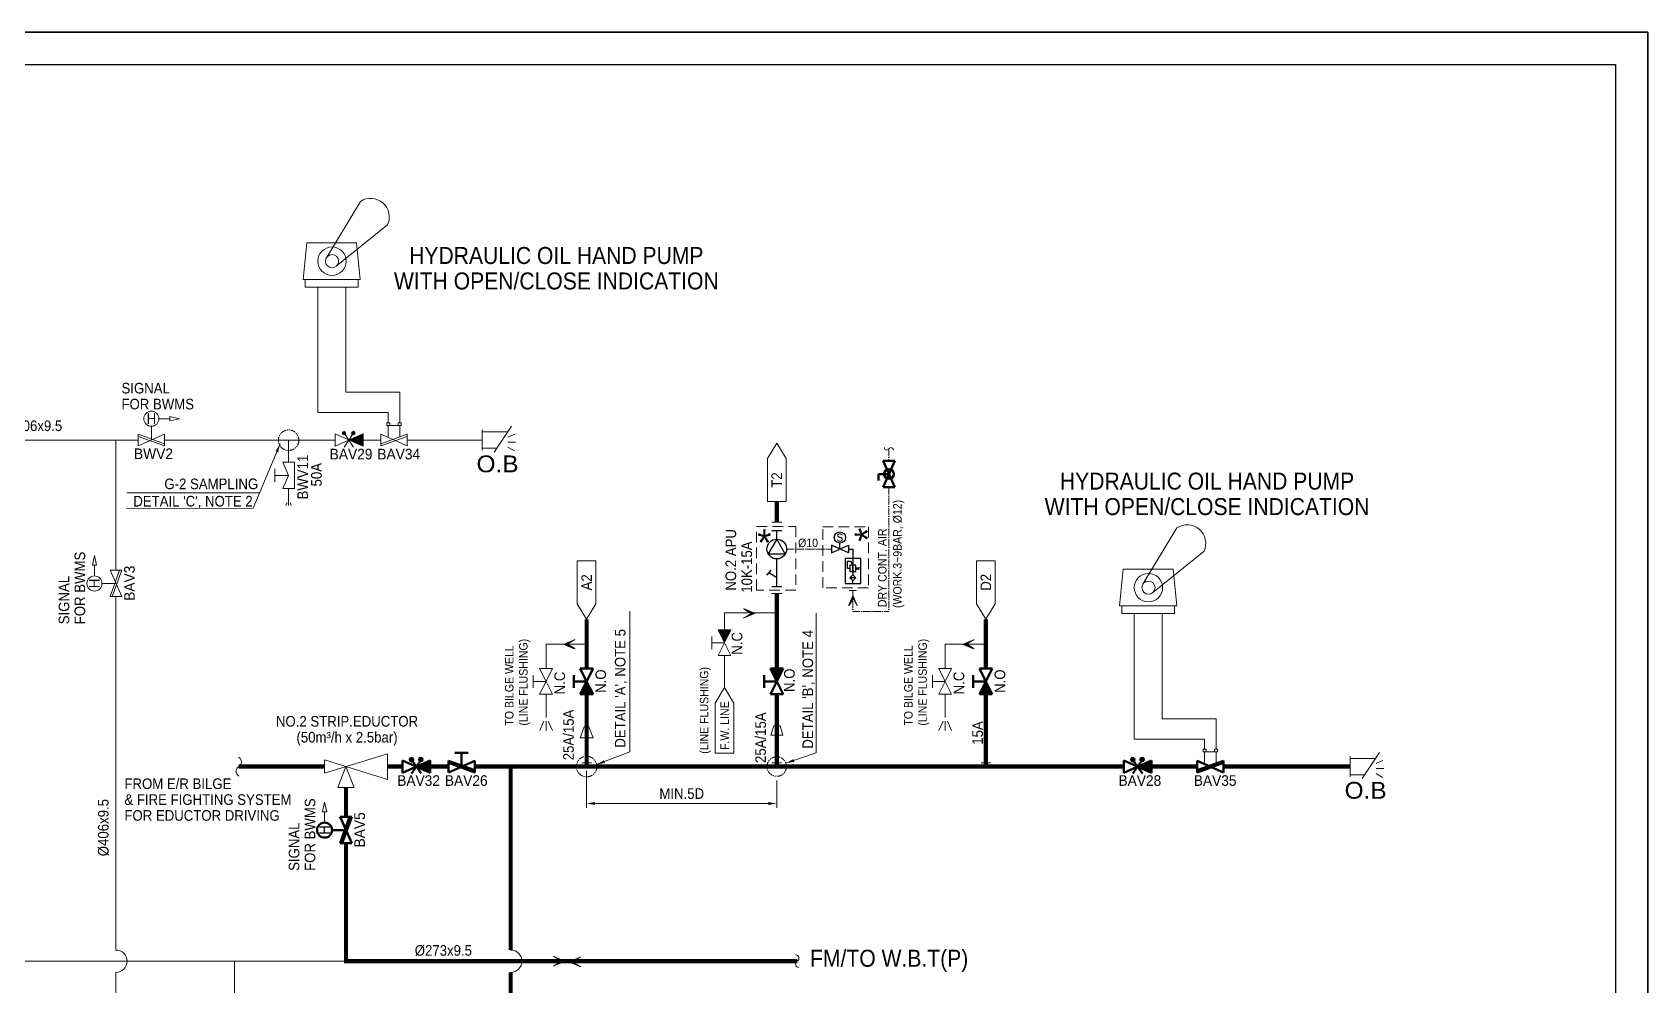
# Model space of a CAD drawing. Extents: x -553847 to 4496999, y 514150 to 878882.
# Drawn here: x 4321324 to 4359381, y 589010 to 611460 of the extents above; entities that cross this region are included whole.
import ezdxf

# ---------------------------------------------------------------- set-up
doc = ezdxf.new("R2010")
doc.units = 0
doc.header["$LTSCALE"] = 25
doc.header["$MEASUREMENT"] = 0
doc.header["$PDMODE"] = 3
doc.header["$PDSIZE"] = -7
for name, pattern in [('DASHED', [0.75, 0.5, -0.25]), ('DASHED2', [0.375, 0.25, -0.125]), ('Dashed_dotted', [9.714286, 6.857143, -1.428571, 0, -1.428571]), ('HIDDEN', [0.375, 0.25, -0.125]), ('PHANTOM', [63.5, 31.75, -6.35, 6.35, -6.35, 6.35, -6.35]), ('PHANTOM2', [31.75, 15.875, -3.175, 3.175, -3.175, 3.175, -3.175])]:
    doc.linetypes.add(name, pattern=pattern)
doc.layers.get('0').update_dxf_attribs({"linetype": 'CONTINUOUS', "lineweight": 9})
doc.layers.get('DEFPOINTS').update_dxf_attribs({"linetype": 'CONTINUOUS'})
doc.layers.add('0.1 Defpoints', color=7, linetype='CONTINUOUS', plot=False)
doc.layers.add('0.2 Dwg sheet', color=7, linetype='CONTINUOUS')
doc.layers.add('0.3 Text', color=7, linetype='CONTINUOUS')
for name, color, linetype, lineweight in [('0.4 Maker scope box', 3, 'HIDDEN', 9), ('0.5 Dim', 1, 'CONTINUOUS', 9), ('1.1 Y_Pipe', 7, 'CONTINUOUS', 13), ('1.10 Air line', 253, 'PHANTOM', 9), ('1.5 M_Equip', 4, 'CONTINUOUS', 30), ('1.7 Signal', 6, 'ZIGZAG', 9), ('1.9 Arrow', 1, 'CONTINUOUS', 9)]:
    doc.layers.add(name, color=color, linetype=linetype, lineweight=lineweight)
doc.layers.add('2.1 Valve open', color=7, linetype='CONTINUOUS', lineweight=50, true_color=0x1b21e4)
for name, color, linetype, true_color in [('2.2 Ballast water line', 7, 'CONTINUOUS', 0x1b21e4), ('2.3 TSU sampling line', 7, 'DASHED2', 0xf4541a), ('2.4 ANU dosing line', 7, 'DASHED2', 0xff29ff), ('2.5 Driving water line', 7, 'PHANTOM2', 0x0a8a31)]:
    doc.layers.add(name, color=color, linetype=linetype, true_color=true_color)
doc.styles.add('ARIAL', font='arial.ttf')
doc.styles.get("Standard").update_dxf_attribs({"font": '', "width": 0.95, "height": 250})
doc.styles.get('Standard').set_extended_font_data('Gulim')
doc.linetypes.add('ZIGZAG', pattern='A,0.0001,-0.2,[131,ltypeshp.shx,S=0.2,R=0,X=-0.2,Y=0],-0.4,[131,ltypeshp.shx,S=0.2,R=180,X=0.2,Y=0],-0.2', length=0.8001)
doc.dimstyles.new('TC50', dxfattribs={"dimtxt": 250, "dimasz": 200, "dimexe": 100, "dimexo": 100, "dimgap": 100, "dimtad": 1, "dimtoh": 1, "dimdec": 0, "dimrnd": 0.0005, "dimzin": 9, "dimdsep": 46, "dimtxsty": 'Standard', "dimcen": -3.5, "dimclrd": 1, "dimclre": 1, "dimazin": 2, "dimtfac": 0.6, "dimtdec": 0, "dimtmove": 0, "dimatfit": 3, "dimfxl": 4, "dimtolj": 1, "dimlwd": 15, "dimlwe": 15, "dimarcsym": 0})

# ---------------------------------------------------------------- blocks, each defined once
blk = doc.blocks.new('양식 51-Q-02-08')
at = {"layer": '0.1 Defpoints'}
blk.add_lwpolyline([(-2677005, 1033560), (-2613196, 1033560), (-2613196, 988132), (-2677005, 988132)], close=True, dxfattribs=at)
at = {"layer": '0.2 Dwg sheet'}
blk.add_lwpolyline([(-2613953, 989196), (-2676245, 989196), (-2676245, 1032800), (-2613953, 1032800)], close=True, dxfattribs=at)
blk = doc.blocks.new('*D215')
at = {"layer": '0.5 Dim', "color": 1, "linetype": 'ByBlock', "lineweight": 15, "ltscale": 30, "transparency": 16777216}
for p, q in [((4334383, 594070), (4334383, 593201)), ((4338866, 593841), (4338866, 593201)), ((4334583, 593301), (4338666, 593301))]:
    blk.add_line(p, q, dxfattribs=at)
at = {"layer": '0.5 Dim', "color": 1, "linetype": 'Continuous', "ltscale": 30, "transparency": 16777216}
for points in [[(4334583, 593334), (4334583, 593267), (4334383, 593301)], [(4338666, 593334), (4338666, 593267), (4338866, 593301)]]:
    blk.add_solid(points, dxfattribs=at)
at = {"layer": 'DEFPOINTS', "color": 0, "linetype": 'Continuous', "ltscale": 30, "transparency": 16777216}
for p in [(4334383, 594170), (4338866, 593941), (4338866, 593301)]:
    blk.add_point(p, dxfattribs=at)
at = {"layer": '0.5 Dim', "color": 0, "linetype": 'Continuous', "ltscale": 30, "transparency": 16777216, "insert": (4336624, 593531), "char_height": 250, "attachment_point": 5}
blk.add_mtext('\\A1;{\\C0;MIN.5D}', dxfattribs=at)

msp = doc.modelspace()

# ---------------------------------------------------------------- hatches: boundary and pattern name
at = {"layer": '1.1 Y_Pipe'}
for points in [[(4329107.2, 602002.2), (4328781.2, 601857.5), (4329107.2, 601712.7)], [(4337631.3, 597084.6), (4337783.1, 597386.1), (4337480.5, 597386.1)]]:
    msp.add_hatch(color=256, dxfattribs=at).paths.add_polyline_path(points)
at = {"layer": '1.5 M_Equip'}
h = msp.add_hatch(color=256, dxfattribs=at)
h.paths.add_polyline_path([(4340656.7, 598760.8), (4340665.4, 598791.9), (4340648, 598791.9)])
h.paths.add_polyline_path([(4340647.9, 598880.1), (4340665.3, 598880.1), (4340656.6, 598911.1)])
at = {"layer": '1.9 Arrow'}
h = msp.add_hatch(dxfattribs=at)
h.set_pattern_fill('ANSI31', color=256, scale=0.382453, style=0)
h.set_pattern_definition([(315, (4071855.721377, 939647.184277), (-0.033804374581, -0.033804374581), [])])
h.paths.add_polyline_path([(4338081.5, 597668), (4338260.2, 597775.7), (4338082.1, 597884.5), (4338341.3, 597775.5)])
h = msp.add_hatch(dxfattribs=at)
h.set_pattern_fill('ANSI31', color=256, scale=0.356064, angle=90, style=0)
h.set_pattern_definition([(45, (4016764.481565, 353720.52009), (0.031471872735, -0.031471872735), [])])
h.paths.add_polyline_path([(4340559, 597955.7), (4340659.7, 598121.8), (4340760.5, 597955.7), (4340659.7, 598197.3)])
h = msp.add_hatch(dxfattribs=at)
h.set_pattern_fill('ANSI31', color=256, scale=0.382453, angle=360, style=0)
h.set_pattern_definition([(315, (4061082.989324, 930502.356133), (-0.033804374581, -0.033804374581), [])])
h.paths.add_polyline_path([(4334108.9, 597159.1), (4333930.2, 597051.4), (4334108.3, 596942.6), (4333849.1, 597051.6)])
h = msp.add_hatch(dxfattribs=at)
h.set_pattern_fill('ANSI31', color=256, scale=0.382453, angle=360, style=0)
h.set_pattern_definition([(315, (4070487.35597, 930502.356133), (-0.033804374581, -0.033804374581), [])])
h.paths.add_polyline_path([(4343513.3, 597159.1), (4343334.6, 597051.4), (4343512.6, 596942.6), (4343253.5, 597051.6)])
h = msp.add_hatch(color=256, dxfattribs=at)
h.paths.add_polyline_path([(4333916.3, 589585.4), (4333788.7, 589585.4), (4333605.4, 589468)])
h.paths.add_polyline_path([(4333916.3, 589585.4), (4333605.4, 589702.8), (4333788.7, 589585.4)])
h = msp.add_hatch(color=256, dxfattribs=at)
h.paths.add_polyline_path([(4333923.9, 589571.5), (4334051.5, 589571.5), (4334234.8, 589689)])
h.paths.add_polyline_path([(4333923.9, 589571.5), (4334234.8, 589454.1), (4334051.5, 589571.5)])
at = {"layer": '2.1 Valve open'}
for points in [[(4338865.7, 596174.5), (4339017.6, 596476), (4338715, 596476)], [(4334383.3, 596174.5), (4334535.2, 595872.9), (4334232.6, 595872.9)], [(4343787.7, 596174.5), (4343939.6, 595872.9), (4343636.9, 595872.9)], [(4330697.9, 594314.9), (4330371.9, 594170.1), (4330697.9, 594025.4)], [(4347690.4, 594314.9), (4347364.4, 594170.1), (4347690.4, 594025.4)]]:
    msp.add_hatch(color=256, dxfattribs=at).paths.add_polyline_path(points)

# ---------------------------------------------------------------- linework, layer by layer
at = {"layer": '0.1 Defpoints', "color": 4, "linetype": 'ByBlock'}
msp.add_lwpolyline([(4295572.2, 566032.5), (4359381.2, 566032.5), (4359381.2, 611460.4), (4295572.2, 611460.4)], close=True, dxfattribs=at)
at = {"layer": '0.3 Text', "linetype": 'Continuous', "ltscale": 30}
msp.add_line((4329107.2, 602002.2), (4329107.2, 601712.7), dxfattribs=at)
at = {"layer": '0.4 Maker scope box', "linetype": 'DASHED', "lineweight": 15, "ltscale": 20}
msp.add_lwpolyline([(4338387.7, 599820.9), (4339310.8, 599820.9), (4339310.8, 598325.3), (4338387.7, 598325.3)], close=True, dxfattribs=at)
at = {"layer": '0.4 Maker scope box', "linetype": 'DASHED', "lineweight": 15, "ltscale": 20, "elevation": -934.9}
msp.add_lwpolyline([(4339944.9, 599817.6), (4341024.9, 599817.6), (4341024.9, 598382.6), (4339944.9, 598382.6)], close=True, dxfattribs=at)
at = {"layer": '0.5 Dim', "color": 1}
msp.add_line((4326681.4, 600616.2), (4323552.4, 600616.2), dxfattribs=at)
at = {"layer": '0.5 Dim', "color": 1, "linetype": 'PHANTOM2', "lineweight": 9, "ltscale": 0.3}
msp.add_circle((4327362.3, 601855.6), 241.6, dxfattribs=at)
at = {"layer": '0.5 Dim', "linetype": 'PHANTOM2', "lineweight": 9, "ltscale": 0.3}
for centre, radius in [((4334383.2, 594170.1), 241.6), ((4338862.6, 594170.1), 229.6)]:
    msp.add_circle(centre, radius, dxfattribs=at)
at = {"layer": '1.1 Y_Pipe', "linetype": 'Continuous', "ltscale": 30}
for p, q in [((4329054.2, 607478.2), (4328252.5, 606151.2)), ((4329694.4, 606927.1), (4328482.4, 605950.3)), ((4327702.7, 605643.6), (4327790.4, 606502.8)), ((4327790.4, 606502.8), (4328963.8, 606502.8)), ((4329051.6, 605643.6), (4328963.8, 606502.8)), ((4329051.6, 605643.6), (4327702.7, 605643.6)), ((4327754.8, 605643.6), (4327754.8, 605458.9)), ((4329000.1, 605643.6), (4329000.1, 605458.9)), ((4327754.8, 605458.9), (4328999.7, 605458.9)), ((4328049.4, 602505), (4328049.4, 605458.9)), ((4328707.2, 602985.1), (4328707.2, 605460.7)), ((4329978.6, 602985.1), (4328707.2, 602985.1)), ((4329978.6, 602265.1), (4329978.6, 602985.1)), ((4329708.7, 602505), (4328049.4, 602505)), ((4329708.7, 602265.1), (4329708.7, 602505)), ((4329708.7, 601918.4), (4329708.7, 602202.4)), ((4329943, 602202.4), (4329744.3, 602202.4)), ((4329978.6, 601931.6), (4329978.6, 602202.4)), ((4348288.1, 599790.9), (4347486.3, 598463.8)), ((4348928.3, 599239.7), (4347716.3, 598262.9)), ((4346936.5, 597956.2), (4347024.3, 598815.4)), ((4347024.3, 598815.4), (4348197.7, 598815.4)), ((4348285.5, 597956.2), (4348197.7, 598815.4)), ((4348285.5, 597956.2), (4346936.5, 597956.2)), ((4346988.7, 597956.2), (4346988.7, 597771.5)), ((4348234, 597956.2), (4348234, 597771.5)), ((4346988.7, 597771.5), (4348233.6, 597771.5)), ((4347283.3, 594817.6), (4347283.3, 597771.5)), ((4347941.1, 595297.7), (4347941.1, 597773.3)), ((4337480.5, 597386.1), (4337782, 597386.1)), ((4349212.5, 595297.7), (4347941.1, 595297.7)), ((4349212.5, 594577.7), (4349212.5, 595297.7)), ((4328209.1, 594014.8), (4329693.5, 594471.7)), ((4329693.5, 593868.6), (4329693.5, 594471.7)), ((4348942.6, 594817.6), (4347283.3, 594817.6)), ((4348942.6, 594577.7), (4348942.6, 594817.6)), ((4348942.6, 594231), (4348942.6, 594515.1)), ((4349176.9, 594515.1), (4348978.2, 594515.1)), ((4349212.5, 594244.2), (4349212.5, 594515.1)), ((4329693.5, 593868.6), (4328209.1, 594325.4)), ((4328209.1, 594014.8), (4328209.1, 594325.4)), ((4328713.8, 594170.1), (4328520.8, 593674.4)), ((4328906.8, 593674.4), (4328713.8, 594170.1)), ((4328906.8, 593674.4), (4328520.8, 593674.4)), ((4328713.8, 593674.4), (4328713.8, 592983.3))]:
    msp.add_line(p, q, dxfattribs=at)
at = {"layer": '1.1 Y_Pipe'}
for p, q in [((4324128.5, 601857.5), (4324128.5, 602183.7)), ((4331918.8, 602096.6), (4331918.8, 601618.4)), ((4332614.7, 602189.6), (4332205.1, 601575.1)), ((4323818.8, 601720), (4323818.8, 601995)), ((4324438.2, 601995), (4323818.8, 601720)), ((4323818.8, 601995), (4324438.2, 601773.1)), ((4323818.8, 601945.5), (4324438.2, 601720)), ((4324438.2, 601720), (4324438.2, 601995)), ((4327362.3, 601335.3), (4327362.3, 601855.6)), ((4328455.2, 601712.7), (4328455.2, 602002.2)), ((4328455.2, 602002.2), (4329107.2, 601712.7)), ((4329107.2, 602002.2), (4328455.2, 601712.7)), ((4328670, 602062.8), (4328626.8, 602017.9)), ((4328685.7, 602059.1), (4328631.1, 602002.3)), ((4328697.3, 602051.1), (4328639.4, 601991)), ((4328705.7, 602039.8), (4328651.1, 601983.1)), ((4328710, 602024.3), (4328666.8, 601979.4)), ((4328781.2, 601857.5), (4328668.4, 601693.9)), ((4328781.2, 601857.5), (4328692.1, 601986.7)), ((4328781.2, 601857.5), (4328870.3, 601986.7)), ((4328781.2, 601857.5), (4328894, 601693.9)), ((4328889.3, 602066.4), (4328846, 602021.5)), ((4328905, 602062.7), (4328850.4, 602006)), ((4328916.6, 602054.8), (4328858.7, 601994.6)), ((4328925, 602043.4), (4328870.3, 601986.7)), ((4328929.3, 602027.9), (4328886, 601983)), ((4329536.1, 601720), (4329536.1, 601995)), ((4329536.1, 601995), (4330155.5, 601720)), ((4330155.5, 601995), (4329536.1, 601773.1)), ((4330155.5, 601945.5), (4329536.1, 601720)), ((4330155.5, 601720), (4330155.5, 601995)), ((4332520.9, 602048.9), (4331918.8, 602048.9)), ((4332530.6, 601929.5), (4332693.9, 602000.9)), ((4332530.6, 601809.9), (4332709.9, 601809.9)), ((4332530.6, 601690.4), (4332683.7, 601603.1)), ((4338862.7, 601787.1), (4338642.9, 601422.8)), ((4338862.7, 601787.1), (4339082.6, 601422.8)), ((4327224.8, 601335.3), (4327362.3, 601025.6)), ((4327224.8, 601335.3), (4327499.8, 601335.3)), ((4327499.8, 601335.3), (4327499.8, 600715.9)), ((4331918.8, 601664.4), (4332264.6, 601664.4)), ((4338642.9, 600412.5), (4338642.9, 601422.8)), ((4339082.6, 600412.5), (4339082.6, 601422.8)), ((4327036.1, 601180.5), (4327036.1, 600870.8)), ((4327362.3, 601025.6), (4327036.1, 601025.6)), ((4327224.8, 600715.9), (4327362.3, 601025.6)), ((4327499.8, 600715.9), (4327224.8, 600715.9)), ((4327362.3, 600405.2), (4327362.3, 600715.9)), ((4327324.6, 600385.8), (4327299.8, 600318.3)), ((4327362.3, 600386.2), (4327362.3, 600317.6)), ((4327400, 600385.8), (4327424.8, 600318.3)), ((4339082.6, 600412.5), (4338642.9, 600412.5)), ((4338862.7, 599921.9), (4338862.7, 600412.5)), ((4338982.9, 599921.9), (4338742.6, 599921.9)), ((4323429.2, 598791.1), (4323154.2, 598791.1)), ((4323154.2, 598791.1), (4323429.2, 598171.7)), ((4323154.2, 598171.7), (4323376.1, 598791.1)), ((4323203.7, 598171.7), (4323429.2, 598791.1)), ((4334163.5, 599013.2), (4334163.5, 598002.9)), ((4334163.5, 599013.2), (4334603.2, 599013.2)), ((4334603.2, 599013.2), (4334603.2, 598002.9)), ((4343567.9, 599013.2), (4343567.9, 598002.9)), ((4343567.9, 599013.2), (4344007.5, 599013.2)), ((4344007.5, 599013.2), (4344007.5, 598002.9)), ((4323291.7, 598481.4), (4322965.5, 598481.4)), ((4323429.2, 598171.7), (4323154.2, 598171.7)), ((4334383.4, 597638.6), (4334163.5, 598002.9)), ((4334383.4, 597638.6), (4334603.2, 598002.9)), ((4338982.8, 598246), (4338742.4, 598246)), ((4338866.1, 596476), (4338862.6, 598246)), ((4343787.7, 597638.6), (4343567.9, 598002.9)), ((4343787.7, 597638.6), (4344007.5, 598002.9)), ((4334383.4, 596476), (4334383.4, 597638.6)), ((4338864.2, 597787.4), (4337631.3, 597787.4)), ((4337631.3, 597787.4), (4337631.3, 597084.6)), ((4343787.7, 596476), (4343787.7, 597638.6)), ((4337329.7, 597235.3), (4337329.7, 596933.8)), ((4337782, 597386.1), (4337480.5, 597386.1)), ((4337480.5, 597386.1), (4337631.3, 597084.6)), ((4337631.3, 597084.6), (4337782, 597386.1)), ((4334383.4, 597052.4), (4333426.7, 597052.4)), ((4333426.7, 597052.4), (4333426.7, 596476)), ((4337631.3, 597084.6), (4337329.7, 597084.6)), ((4337631.3, 597084.6), (4337480.5, 596783)), ((4337480.5, 596783), (4337782, 596783)), ((4337631.3, 597084.6), (4337782, 596783)), ((4337631.3, 596783), (4337631.3, 596030.9)), ((4343787.7, 597052.4), (4342831, 597052.4)), ((4342831, 597052.4), (4342831, 596476)), ((4333275.9, 596476), (4333577.5, 596476)), ((4333426.7, 596174.5), (4333275.9, 596476)), ((4333426.7, 596174.5), (4333577.5, 596476)), ((4342680.3, 596476), (4342981.8, 596476)), ((4342831, 596174.5), (4342680.3, 596476)), ((4342831.1, 596174.5), (4342981.8, 596476)), ((4333125.2, 596023.7), (4333125.2, 596325.3)), ((4333426.7, 596174.5), (4333125.2, 596174.5)), ((4333275.9, 595872.9), (4333426.7, 596174.5)), ((4333426.7, 596174.5), (4333577.5, 595872.9)), ((4337631.3, 596030.9), (4337411.4, 595666.6)), ((4337631.3, 596030.9), (4337851.1, 595666.6)), ((4342529.5, 596023.7), (4342529.5, 596325.3)), ((4342831.1, 596174.5), (4342529.5, 596174.5)), ((4342680.3, 595872.9), (4342831, 596174.5)), ((4342831, 596174.5), (4342981.8, 595872.9)), ((4333577.5, 595872.9), (4333275.9, 595872.9)), ((4333426.7, 595872.9), (4333426.7, 595328.8)), ((4334383.4, 595872.9), (4334383.3, 595105.1)), ((4337411.4, 594488.3), (4337411.4, 595666.6)), ((4337851.1, 594488.3), (4337851.1, 595666.6)), ((4338865.8, 595872.9), (4338865.8, 595128.4)), ((4342981.8, 595872.9), (4342680.3, 595872.9)), ((4342831, 595872.9), (4342831, 595328.8)), ((4343787.7, 595872.9), (4343787.6, 594170.1)), ((4333375.9, 595240.9), (4333276.9, 595018.8)), ((4333426.7, 595240.9), (4333426.7, 595018.8)), ((4333477.4, 595240.9), (4333576.4, 595018.8)), ((4342780.3, 595240.9), (4342681.3, 595018.8)), ((4342831, 595240.9), (4342831, 595018.8)), ((4342881.8, 595240.9), (4342980.8, 595018.8)), ((4334328, 595105.1), (4334230.5, 594845.1)), ((4334230.5, 594845.1), (4334536, 594845.1)), ((4334383.2, 595105.1), (4334328, 595105.1)), ((4334383.2, 595105.1), (4334438.5, 595105.1)), ((4334383.3, 594845.1), (4334383.2, 594170.1)), ((4334438.5, 595105.1), (4334536, 594845.1)), ((4338792, 595128.4), (4338723.8, 594907)), ((4338723.8, 594907), (4339007.7, 594907)), ((4338792, 595128.4), (4338939.5, 595128.4)), ((4338865.8, 594907), (4338865.8, 594170.1)), ((4338939.5, 595128.4), (4339007.7, 594907)), ((4337851.1, 594488.3), (4337411.4, 594488.3)), ((4353065.9, 594502.2), (4352656.2, 593887.7)), ((4334270.7, 594256.1), (4334495.7, 594256.1)), ((4338750.1, 594256.7), (4338975.1, 594256.7)), ((4343675.1, 594256.1), (4343900.1, 594256.1)), ((4352369.9, 594409.2), (4352369.9, 593931)), ((4352972.1, 594361.5), (4352369.9, 594361.5)), ((4352981.7, 594242.1), (4353145, 594313.5)), ((4352981.7, 594122.5), (4353161, 594122.5)), ((4352369.9, 593977.1), (4352715.8, 593977.1)), ((4352981.7, 594003), (4353134.8, 593915.7))]:
    msp.add_line(p, q, dxfattribs=at)
at = {"layer": '1.1 Y_Pipe', "linetype": 'Continuous', "ltscale": 100}
for p, q in [((4319925, 601857.5), (4323818.8, 601857.5)), ((4323291.7, 598791.1), (4323291.7, 601857.5)), ((4324438.2, 601857.5), (4328455.2, 601857.5)), ((4329536.1, 601857.5), (4329107.2, 601857.5)), ((4330155.5, 601857.5), (4331918.8, 601857.5)), ((4323291.7, 598171.7), (4323291.7, 591361.9)), ((4328209.1, 594170.1), (4326186.6, 594170.1)), ((4329693.5, 594170.1), (4330045.8, 594170.1)), ((4331126.7, 594170.1), (4330697.9, 594170.1)), ((4331746.1, 594170.1), (4334383.2, 594170.1)), ((4332593.8, 589850.3), (4332593.8, 594170.1)), ((4334383.2, 594170.1), (4345387.7, 594170.1)), ((4345387.7, 594170.1), (4347038.4, 594170.1)), ((4347690.4, 594170.1), (4348770, 594170.1)), ((4349389.4, 594170.1), (4352369.9, 594170.1)), ((4328713.8, 592363.9), (4328713.8, 589586.2)), ((4323291.7, 591361.9), (4323291.7, 589850.3)), ((4339345.7, 589586.2), (4316914.1, 589586.2)), ((4326086.3, 585348.5), (4326086.3, 589586.2)), ((4323291.7, 589322.1), (4323291.7, 582822.2)), ((4332593.8, 575630.7), (4332593.8, 589322.1))]:
    msp.add_line(p, q, dxfattribs=at)
at = {"layer": '1.1 Y_Pipe', "linetype": 'Continuous', "ltscale": 30}
for points in [[(4329744.3, 602265.1), (4329744.3, 602202.4), (4329673.1, 602202.4), (4329673.1, 602265.1)], [(4330014.2, 602265.1), (4330014.2, 602202.4), (4329943, 602202.4), (4329943, 602265.1)], [(4348978.2, 594577.7), (4348978.2, 594515.1), (4348907, 594515.1), (4348907, 594577.7)], [(4349248.1, 594577.7), (4349248.1, 594515.1), (4349176.9, 594515.1), (4349176.9, 594577.7)]]:
    msp.add_lwpolyline(points, close=True, dxfattribs=at)
for centre, radius in [((4328385.1, 606071), 334.5), ((4328385.1, 606071), 155), ((4324128.5, 602361.3), 177.6), ((4322787.9, 598481.4), 177.6), ((4347619, 598383.6), 334.5), ((4347619, 598383.6), 155)]:
    msp.add_circle(centre, radius, dxfattribs=at)
at = {"layer": '1.1 Y_Pipe'}
for centre in [(4328668.4, 602021.1), (4328887.7, 602024.7)]:
    msp.add_circle(centre, 41.7, dxfattribs=at)
at = {"layer": '1.1 Y_Pipe', "linetype": 'Continuous', "ltscale": 30}
for centre, radius, start, end in [((4329295.6, 607111.3), 439.3, 335.20444, 123.34125), ((4348529.5, 599423.9), 439.3, 335.20444, 123.34125), ((4326250.7, 594060), 127.4, 120.24455, 242.94375), ((4326122.4, 594280.2), 127.4, 300.24455, 62.94375), ((4323291.7, 589586.2), 264.1, 270, 90), ((4332593.8, 589586.2), 264.1, 270, 90)]:
    msp.add_arc(centre, radius, start, end, dxfattribs=at)
at = {"layer": '1.1 Y_Pipe'}
for centre, start, end in [((4339306.1, 589654.8), 300, 90), ((4339385.3, 589517.6), 120, 270)]:
    msp.add_arc(centre, 79.2, start, end, dxfattribs=at)
at = {"layer": '1.10 Air line', "linetype": 'Dashed_dotted'}
for p, q in [((4341503.8, 601652.4), (4341503.8, 601367.3)), ((4341503.8, 600747.9), (4341503.8, 597824.4)), ((4339094.7, 599293), (4340151, 599293)), ((4340568.1, 598317), (4340745.1, 598317)), ((4340656.6, 598317), (4340656.6, 597824.4)), ((4340656.6, 597824.4), (4341503.8, 597824.4))]:
    msp.add_line(p, q, dxfattribs=at)
at = {"layer": '1.10 Air line', "linetype": 'ByBlock', "ltscale": 0.3}
for centre, start, end in [((4341454.3, 601681), 180, 330), ((4341553.4, 601623.8), 0, 150)]:
    msp.add_arc(centre, 57.2, start, end, dxfattribs=at)
at = {"layer": '1.5 M_Equip', "color": 4}
for p, q in [((4338982.9, 599721.7), (4338742.6, 599721.7)), ((4338862.7, 599525), (4338862.7, 599721.7)), ((4338862.7, 598408.2), (4338862.9, 599061)), ((4338722.3, 598796.5), (4338622.4, 598679.2)), ((4338862.7, 598613.6), (4338670.2, 598739.2)), ((4338742.5, 598408.2), (4338982.9, 598408.1))]:
    msp.add_line(p, q, dxfattribs=at)
at = {"layer": '1.5 M_Equip'}
for p, q in [((4340350.4, 599292.9), (4340350.4, 599432.5)), ((4340151, 599381.5), (4340151, 599204.4)), ((4340549.7, 599204.4), (4340151, 599381.5)), ((4340151, 599204.4), (4340549.8, 599381.4)), ((4340549.8, 599381.4), (4340549.7, 599204.4)), ((4340549.7, 599292.9), (4340656.7, 599292.9)), ((4340656.7, 599292.9), (4340656.5, 599066.7)), ((4340656.5, 599066.7), (4340656.8, 598686.1)), ((4340526.3, 599003), (4340602.9, 599003.1)), ((4340526.4, 598835.9), (4340526.3, 599003)), ((4340587.7, 598835.9), (4340526.4, 598835.9)), ((4340602.9, 599003.1), (4340656.6, 598911.1)), ((4340621.8, 598580.8), (4340621.7, 598651)), ((4340656.6, 598911.1), (4340647.9, 598880.1)), ((4340665.3, 598880.1), (4340647.9, 598880.1)), ((4340656.7, 598760.8), (4340648, 598791.9)), ((4340665.4, 598791.9), (4340648, 598791.9)), ((4340665.3, 598880.1), (4340656.6, 598911.1)), ((4340656.7, 598760.8), (4340656.6, 598911.1)), ((4340665.4, 598791.9), (4340656.7, 598760.8)), ((4340725.6, 598836), (4340749.7, 598809.6)), ((4340749.7, 598809.6), (4340764.7, 598864.9)), ((4340764.7, 598864.9), (4340786.5, 598809.6)), ((4340786.5, 598809.6), (4340809.9, 598865.8)), ((4340727.1, 598616), (4340621.7, 598615.9)), ((4340656.9, 598482.8), (4340656.9, 598545.7))]:
    msp.add_line(p, q, dxfattribs=at)
at = {"layer": '1.5 M_Equip', "color": 4}
msp.add_lwpolyline([(4338862.7, 599525), (4338661.8, 599177), (4339063.6, 599177)], close=True, dxfattribs=at)
at = {"layer": '1.5 M_Equip', "elevation": 0}
for points in [[(4340470.7, 599066.7), (4340470.6, 598482.8), (4340842.6, 598482.7), (4340842.6, 599066.7)], [(4340656.9, 598545.7), (4340727.1, 598616), (4340656.8, 598686.1), (4340586.6, 598615.9)], [(4340725.7, 598760.9), (4340725.6, 598911.2), (4340587.6, 598911.1), (4340587.8, 598760.8)]]:
    msp.add_lwpolyline(points, close=True, dxfattribs=at)
at = {"layer": '1.5 M_Equip', "color": 4}
msp.add_circle((4338862.7, 599293), 232, dxfattribs=at)
at = {"layer": '1.5 M_Equip'}
msp.add_circle((4340350.4, 599564.1), 131.6, dxfattribs=at)
at = {"layer": '1.7 Signal', "linetype": 'ZIGZAG', "ltscale": 10}
for p, q in [((4324306.1, 602361.3), (4324562.4, 602361.3)), ((4322787.9, 598659), (4322787.9, 598915.2)), ((4328209.9, 592851.2), (4328209.9, 593107.5))]:
    msp.add_line(p, q, dxfattribs=at)
at = {"layer": '1.9 Arrow'}
for p, q in [((4324562.4, 602411.4), (4324562.4, 602311.2)), ((4324789.4, 602361.3), (4324562.4, 602411.4)), ((4324562.4, 602311.2), (4324789.4, 602361.3)), ((4322787.9, 599142.3), (4322737.8, 598915.2)), ((4322837.9, 598915.2), (4322787.9, 599142.3)), ((4322737.8, 598915.2), (4322837.9, 598915.2)), ((4328209.9, 593334.5), (4328159.9, 593107.5)), ((4328260, 593107.5), (4328209.9, 593334.5)), ((4328159.9, 593107.5), (4328260, 593107.5)), ((4333605.4, 589702.8), (4333788.7, 589585.4)), ((4333605.4, 589468), (4333788.7, 589585.4)), ((4334234.8, 589689), (4334051.5, 589571.5)), ((4334234.8, 589454.1), (4334051.5, 589571.5))]:
    msp.add_line(p, q, dxfattribs=at)
at = {"layer": '2.1 Valve open'}
for p, q in [((4341366.3, 601367.3), (4341641.3, 601367.3)), ((4341641.3, 601367.3), (4341366.3, 600747.9)), ((4341641.3, 600747.9), (4341366.3, 601367.3)), ((4341503.8, 601057.6), (4341258.7, 601057.6)), ((4341258.7, 600902.7), (4341258.7, 601057.6)), ((4341641.3, 600747.9), (4341366.3, 600747.9)), ((4334232.6, 596476), (4334534.1, 596476)), ((4334383.3, 596174.5), (4334232.6, 596476)), ((4334383.4, 596174.5), (4334534.1, 596476)), ((4339016.5, 596476), (4338715, 596476)), ((4338715, 596476), (4338865.8, 596174.5)), ((4338715, 596476), (4339016.5, 596476)), ((4338865.8, 596174.5), (4339016.5, 596476)), ((4343636.9, 596476), (4343938.5, 596476)), ((4343787.7, 596174.5), (4343636.9, 596476)), ((4343787.7, 596174.5), (4343938.5, 596476)), ((4334081.8, 596023.7), (4334081.8, 596325.3)), ((4334383.4, 596174.5), (4334081.8, 596174.5)), ((4334232.6, 595872.9), (4334383.4, 596174.5)), ((4334383.4, 596174.5), (4334534.1, 595872.9)), ((4338564.2, 596325.3), (4338564.2, 596023.7)), ((4338865.8, 596174.5), (4338564.2, 596174.5)), ((4338865.7, 596174.5), (4338715, 595872.9)), ((4338865.8, 596174.5), (4339016.5, 595872.9)), ((4343486.2, 596023.7), (4343486.2, 596325.3)), ((4343787.7, 596174.5), (4343486.2, 596174.5)), ((4343636.9, 595872.9), (4343787.7, 596174.5)), ((4343787.7, 596174.5), (4343938.5, 595872.9)), ((4334534.1, 595872.9), (4334232.6, 595872.9)), ((4334232.6, 595872.9), (4334534.1, 595872.9)), ((4338715, 595872.9), (4339016.5, 595872.9)), ((4343938.5, 595872.9), (4343636.9, 595872.9)), ((4343636.9, 595872.9), (4343938.5, 595872.9)), ((4331281.6, 594496.3), (4331591.3, 594496.3)), ((4331436.4, 594170.1), (4331436.4, 594496.3)), ((4330045.8, 594025.4), (4330045.8, 594314.9)), ((4330045.8, 594314.9), (4330697.9, 594025.4)), ((4330697.9, 594314.9), (4330045.8, 594025.4)), ((4330260.7, 594375.4), (4330217.4, 594330.5)), ((4330276.3, 594371.7), (4330221.7, 594315)), ((4330288, 594363.8), (4330230.1, 594303.6)), ((4330296.3, 594352.4), (4330241.7, 594295.7)), ((4330300.7, 594336.9), (4330257.4, 594292)), ((4330371.9, 594170.1), (4330259, 594006.5)), ((4330371.9, 594170.1), (4330282.7, 594299.3)), ((4330371.9, 594170.1), (4330461, 594299.3)), ((4330371.9, 594170.1), (4330484.7, 594006.5)), ((4330479.9, 594379), (4330436.7, 594334.1)), ((4330495.6, 594375.3), (4330441, 594318.6)), ((4330507.3, 594367.4), (4330449.3, 594307.2)), ((4330515.6, 594356), (4330461, 594299.3)), ((4330519.9, 594340.5), (4330476.7, 594295.6)), ((4330697.9, 594314.9), (4330697.9, 594025.4)), ((4331126.7, 594032.6), (4331126.7, 594307.6)), ((4331746.1, 594307.6), (4331126.7, 594032.6)), ((4331126.7, 594307.6), (4331746.1, 594085.7)), ((4331126.7, 594258.1), (4331746.1, 594032.6)), ((4331746.1, 594032.6), (4331746.1, 594307.6)), ((4347038.4, 594025.4), (4347038.4, 594314.9)), ((4347038.4, 594314.9), (4347690.4, 594025.4)), ((4347690.4, 594314.9), (4347038.4, 594025.4)), ((4347253.2, 594375.4), (4347210, 594330.5)), ((4347268.9, 594371.7), (4347214.3, 594315)), ((4347280.6, 594363.8), (4347222.6, 594303.6)), ((4347288.9, 594352.4), (4347234.3, 594295.7)), ((4347293.2, 594336.9), (4347250, 594292)), ((4347364.4, 594170.1), (4347251.6, 594006.5)), ((4347364.4, 594170.1), (4347275.3, 594299.3)), ((4347364.4, 594170.1), (4347453.6, 594299.3)), ((4347364.4, 594170.1), (4347477.3, 594006.5)), ((4347472.5, 594379), (4347429.3, 594334.1)), ((4347488.2, 594375.3), (4347433.6, 594318.6)), ((4347499.8, 594367.4), (4347441.9, 594307.2)), ((4347508.2, 594356), (4347453.6, 594299.3)), ((4347512.5, 594340.5), (4347469.2, 594295.6)), ((4347690.4, 594314.9), (4347690.4, 594025.4)), ((4348770, 594032.6), (4348770, 594307.6)), ((4348770, 594307.6), (4349389.4, 594032.6)), ((4349389.4, 594307.6), (4348770, 594085.7)), ((4349389.4, 594258.1), (4348770, 594032.6)), ((4349389.4, 594032.6), (4349389.4, 594307.6)), ((4328851.3, 592983.3), (4328576.3, 592983.3)), ((4328576.3, 592983.3), (4328851.3, 592363.9)), ((4328576.3, 592363.9), (4328798.2, 592983.3)), ((4328625.8, 592363.9), (4328851.3, 592983.3)), ((4328713.8, 592673.6), (4328387.6, 592673.6)), ((4328851.3, 592363.9), (4328576.3, 592363.9))]:
    msp.add_line(p, q, dxfattribs=at)
for centre, radius in [((4341503.8, 601057.6), 115.4), ((4330259, 594333.7), 41.7), ((4330478.3, 594337.3), 41.7), ((4347251.6, 594333.7), 41.7), ((4347470.9, 594337.3), 41.7), ((4328209.9, 592673.6), 177.6)]:
    msp.add_circle(centre, radius, dxfattribs=at)
at = {"layer": '2.2 Ballast water line', "linetype": 'Continuous', "ltscale": 75, "const_width": 100}
for points in [[(4330045.8, 594170.1), (4329693.5, 594170.1)], [(4331126.7, 594170.1), (4330697.9, 594170.1)], [(4332593.8, 594170.1), (4331746.1, 594170.1)], [(4332593.8, 589850.3), (4332593.8, 594170.1), (4347038.4, 594170.1)], [(4347690.4, 594170.1), (4348770, 594170.1)], [(4349389.4, 594170.1), (4352369.9, 594170.1)], [(4328713.8, 593674.4), (4328713.8, 592983.3)], [(4328713.8, 592363.9), (4328713.8, 589586.2), (4339345.7, 589586.2)], [(4332593.8, 575630.7), (4332593.8, 589322.1)]]:
    msp.add_lwpolyline(points, dxfattribs=at)
at = {"layer": '2.3 TSU sampling line', "linetype": 'Continuous', "ltscale": 75, "const_width": 100}
for points in [[(4338862.7, 599921.9), (4338862.7, 600412.5)], [(4338866.1, 596476), (4338866.1, 598246)], [(4343787.7, 597638.6), (4343787.7, 596476)], [(4338865.8, 594170.1), (4338865.8, 595872.9)], [(4343787.7, 595872.9), (4343787.7, 594170.1)]]:
    msp.add_lwpolyline(points, dxfattribs=at)
at = {"layer": '2.4 ANU dosing line', "linetype": 'Continuous', "ltscale": 75, "const_width": 100}
for points in [[(4334383.4, 597638.6), (4334383.4, 596476)], [(4334383.4, 595872.9), (4334383.4, 594170.1)]]:
    msp.add_lwpolyline(points, dxfattribs=at)
at = {"layer": '2.5 Driving water line', "linetype": 'Continuous', "ltscale": 75, "const_width": 100}
msp.add_lwpolyline([(4326186.6, 594170.1), (4328209.1, 594170.1)], dxfattribs=at)

# ---------------------------------------------------------------- block references
at = {"color": 217, "linetype": 'Continuous', "true_color": 0x93278f}
msp.add_blockref('양식 51-Q-02-08', (6972577.2, -422099.6), dxfattribs=at)

# ---------------------------------------------------------------- texts
at = {"layer": '0.3 Text'}
for s, height, width, p in [('Ø406x9.5', 250, 0.95, (4320681.5, 602070.5)), ('BWV2', 250, 0.99, (4323719.8, 601411.2)), ('BAV29', 250, 0.99, (4328329.7, 601403.3)), ('BAV34', 250, 0.99, (4329452.9, 601403.3)), ('O.B', 396, 1.109649, (4331789.4, 601100.4)), ('Ø10', 200, 0.95, (4339365.1, 599337.8, -934.9)), ('BAV32', 250, 0.99, (4329920.4, 593716)), ('BAV26', 250, 0.99, (4331043.5, 593716)), ('BAV28', 250, 0.99, (4346913, 593716)), ('BAV35', 250, 0.99, (4348686.8, 593716)), ('O.B', 396, 1.109649, (4352240.6, 593413)), ('Ø273x9.5', 250, 0.95, (4330334.4, 589715.5))]:
    msp.add_text(s, height=height, dxfattribs=dict(at, width=width)).set_placement(p)
for s, height, rotation, width, p in [('BWV11', 250, 90, 0.95, (4327818.8, 600459.6)), ('50A', 250, 90, 0.95, (4328142, 600766.5)), ('s', 248.9, 0.00724, 0.95, (4340272.7, 599469.2)), ('BAV3', 250, 90, 0.99, (4323738, 598072.7)), ('N.C', 250, 90, 0.95, (4338050.7, 596804.6)), ('N.C', 250, 90, 0.95, (4333873.5, 595870.3)), ('N.C', 250, 90, 0.95, (4343277.8, 595870.3)), ('25A/15A', 250, 90, 0.95, (4334081, 594318.2)), ('15A', 250, 90, 0.95, (4343719.7, 594683.8)), ('Ø406x9.5', 250, 90, 0.95, (4323120.2, 592058.7)), ('BAV5', 250, 90, 0.99, (4329160, 592264.9))]:
    msp.add_text(s, height=height, rotation=rotation, dxfattribs=dict(at, width=width)).set_placement(p)
at = {"layer": '0.3 Text', "linetype": 'Continuous', "width": 0.95}
for s, height, p in [('(WORK.3~9BAR, Ø12)', 200, (4341804.9, 597903)), ('NO.2 APU', 250, (4337905.3, 598312.8)), ('10K-15A', 250, (4338280.8, 598263)), ('DRY CONT. AIR ', 200, (4341448.4, 597924.8)), ('25A/15A', 250, (4338607.9, 594253.8))]:
    msp.add_text(s, height=height, rotation=90, dxfattribs=at).set_placement(p)
at = {"layer": '0.3 Text', "char_height": 400, "attachment_point": 5, "line_spacing_factor": 0.9}
for s, width, insert in [('\\pxqc;HYDRAULIC OIL HAND PUMP \\PWITH OPEN/CLOSE INDICATION', 8519.21, (4333668.8, 605902.5, 0)), ('\\pxqc;HYDRAULIC OIL HAND PUMP \\PWITH OPEN/CLOSE INDICATION', 8519.21, (4349000.2, 600589.3, 0)), ('\\pxqc,t9;FM/TO W.B.T(P)', 7504.303, (4341511.3, 589595.6))]:
    msp.add_mtext_dynamic_manual_height_columns(s, width=width, gutter_width=1000, heights=[0], dxfattribs=dict(at, insert=insert))
at = {"layer": '0.3 Text', "color": 3, "insert": (4324969.3, 602891.5), "char_height": 250, "width": 3089.316, "attachment_point": 5, "line_spacing_factor": 0.9}
msp.add_mtext('\\pxql;SIGNAL\\PFOR BWMS', dxfattribs=at)
at = {"layer": '0.3 Text', "char_height": 250, "attachment_point": 3}
for s, insert in [('G-2 SAMPLING', (4326644.8, 600951.8)), ("DETAIL 'C', NOTE 2", (4326515.2, 600543.9))]:
    msp.add_mtext(s, dxfattribs=dict(at, insert=insert))
at = {"layer": '0.3 Text', "rotation": 90}
for s, insert, char_height, width, attachment_point in [('\\pxqc;T2', (4338862.7, 600917.7), 250, 1009.722, 5), ('\\pxqc;A2', (4334383.4, 598508.1), 250, 1009.722, 5), ('\\pxqc;D2', (4343787.7, 598508.1), 250, 1009.722, 5), ('\\pxql;(LINE FLUSHING)', (4337051.5, 594470.8), 200, 3714.7, 1), ('\\pxqc;F.W. LINE', (4337536.3, 593276.4), 200, 3714.7, 1)]:
    msp.add_mtext(s, dxfattribs=dict(at, insert=insert, char_height=char_height, width=width, attachment_point=attachment_point))
at = {"layer": '0.3 Text', "color": 3, "char_height": 250, "width": 3089.316, "attachment_point": 5, "rotation": 90, "line_spacing_factor": 0.9}
for insert in [(4322257.7, 599065.8), (4327679.7, 593258)]:
    msp.add_mtext('\\pxql;SIGNAL\\PFOR BWMS', dxfattribs=dict(at, insert=insert))
at = {"layer": '0.3 Text', "char_height": 200, "attachment_point": 1, "rotation": 90}
for insert in [(4332459.7, 595134.4), (4341864.1, 595134.4)]:
    msp.add_mtext_dynamic_manual_height_columns('TO BILGE WELL\\P(LINE FLUSHING)', width=3714.7, gutter_width=1000, heights=[0], dxfattribs=dict(at, insert=insert))
at = {"layer": '0.3 Text', "char_height": 250, "attachment_point": 1, "rotation": 90}
for s, insert in [("DETAIL 'A', NOTE 5", (4335048.7, 594614.4)), ('N.O', (4334590.5, 595904.7)), ('N.O', (4339034.1, 595926.1)), ('N.O', (4343994.8, 595904.7))]:
    msp.add_mtext(s, dxfattribs=dict(at, insert=insert))
at = {"layer": '0.3 Text', "color": 0, "insert": (4339468.9, 594590.9), "char_height": 250, "attachment_point": 1, "rotation": 90}
msp.add_mtext("DETAIL 'B', NOTE 4", dxfattribs=at)
at = {"layer": '0.4 Maker scope box', "style": 'ARIAL'}
msp.add_text('*', height=616, dxfattribs=at).set_placement((4338401.5, 599137.8))
msp.add_text('*', height=616, rotation=90.16445, dxfattribs=at).set_placement((4341315.1, 599464.8))
at = {"layer": '1.1 Y_Pipe', "linetype": 'Continuous', "ltscale": 30, "width": 0.95}
for s, p in [('FROM E/R BILGE', (4323493.9, 593641.4)), ('& FIRE FIGHTING SYSTEM', (4323493.9, 593267.8)), ('FOR EDUCTOR DRIVING', (4323493.9, 592894.2))]:
    msp.add_text(s, height=250, dxfattribs=at).set_placement(p)
at = {"layer": '1.1 Y_Pipe', "color": 255, "insert": (4324130.4, 602361.9), "char_height": 250, "width": 3464.914, "attachment_point": 5, "line_spacing_factor": 0.9}
msp.add_mtext('{\\C256;H}', dxfattribs=at)
at = {"layer": '1.1 Y_Pipe', "color": 255, "insert": (4322787.2, 598483.2), "char_height": 250, "width": 3464.914, "attachment_point": 5, "rotation": 90, "line_spacing_factor": 0.9}
msp.add_mtext('{\\C256;H}', dxfattribs=at)
at = {"layer": '1.1 Y_Pipe', "linetype": 'Continuous', "ltscale": 30, "insert": (4328638.3, 595011.1), "char_height": 250, "width": 4443.357, "attachment_point": 5, "line_spacing_factor": 0.9}
msp.add_mtext('{\\W2.20234; }NO.2 STRIP.EDUCTOR\\P{\\W2.20234; }(50m³/h x 2.5bar)', dxfattribs=at)
at = {"layer": '2.1 Valve open', "insert": (4328209.3, 592675.5), "char_height": 250, "width": 3464.914, "attachment_point": 5, "rotation": 90, "line_spacing_factor": 0.9}
msp.add_mtext('{\\C256;H}', dxfattribs=at)

# ---------------------------------------------------------------- dimensions: what is measured, and where the dimension line sits
at = {"layer": '0.5 Dim', "color": 0, "linetype": 'Continuous', "ltscale": 30}
dim = msp.add_linear_dim(base=(4338865.8, 593300.8), p1=(4334383.2, 594170.1), p2=(4338865.8, 593940.5), text='{\\C0;MIN.5D}', dimstyle='TC50', override={"dimtoh": 0, "dimarcsym": 1}, dxfattribs=at)
dim.commit()
dim.dimension.update_dxf_attribs({"geometry": '*D215', "text_midpoint": (4336624.5, 593300.8), "dimtype": 160})

# ---------------------------------------------------------------- leaders
at = {"layer": '0.5 Dim', "color": 71}
msp.add_leader([(4327160.4, 601767.1), (4326529.8, 600252.2), (4323552.4, 600245.3)], dimstyle='TC50', override={"dimgap": 100, "dimtad": 0, "dimarcsym": 1}, dxfattribs=at)
at = {"layer": '0.5 Dim'}
msp.add_leader([(4334614.2, 594216.3), (4335399.2, 594514.5), (4335399.2, 597828.6)], dimstyle='TC50', override={"dimgap": 100, "dimtad": 0, "dimarcsym": 1}, dxfattribs=at)
at = {"layer": '0.5 Dim', "color": 0}
msp.add_leader([(4339075.2, 594250.2), (4339794.3, 594491), (4339794.3, 597780.1)], dimstyle='TC50', override={"dimgap": 100, "dimtad": 0, "dimarcsym": 1}, dxfattribs=at)

doc.saveas('drawing.dxf')
